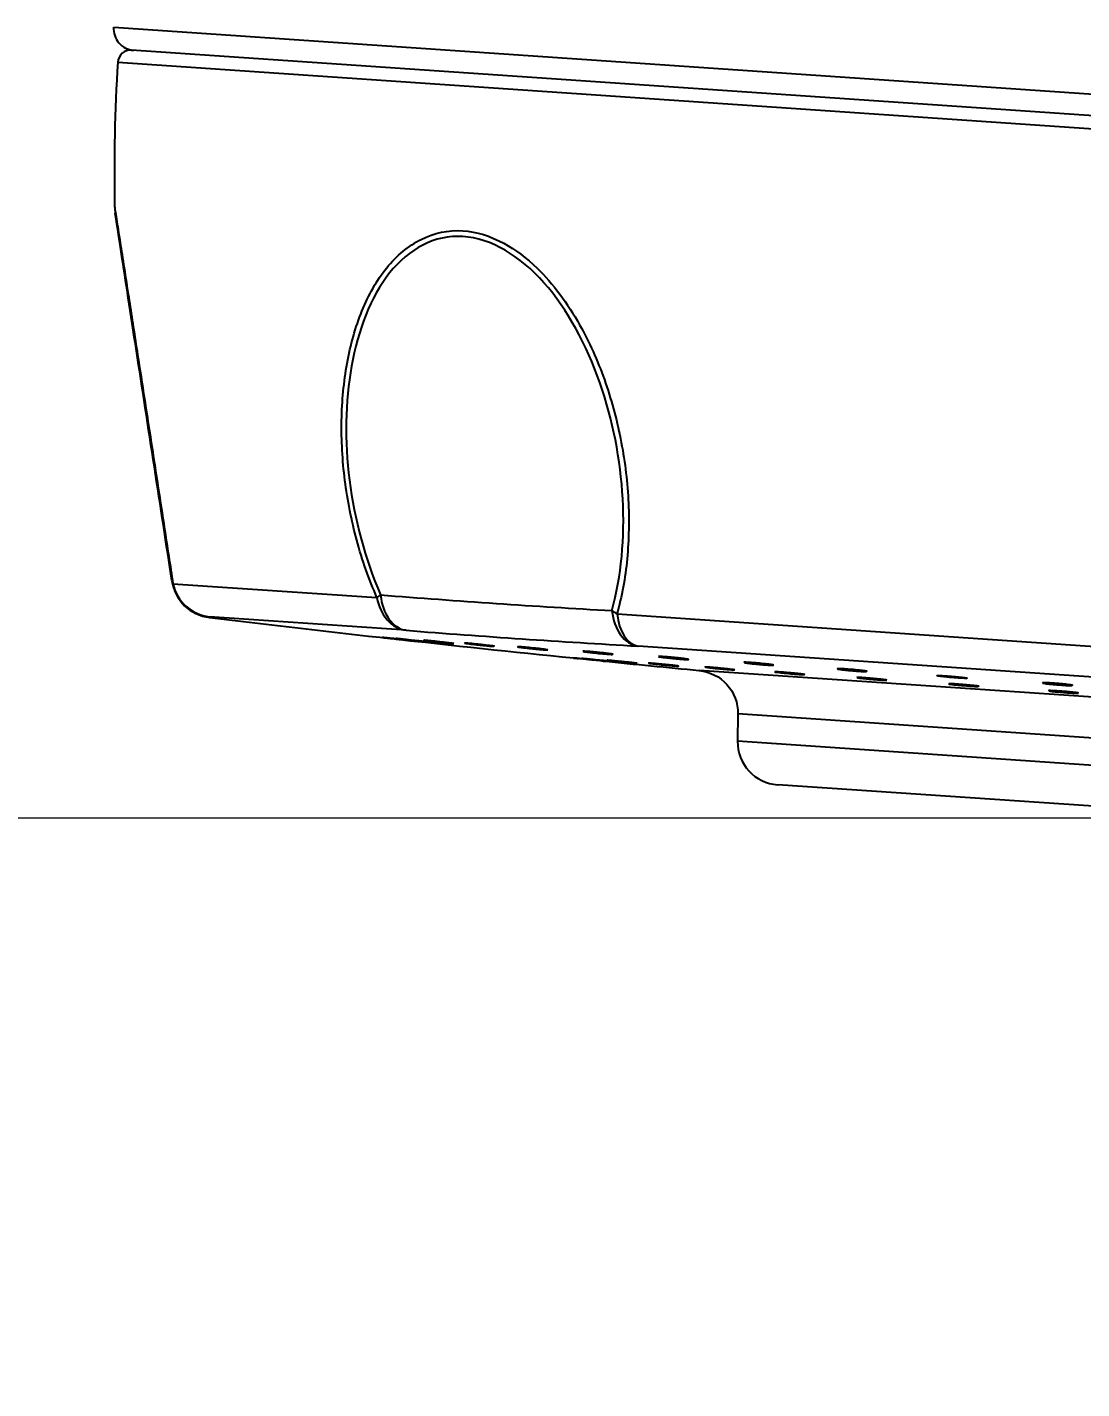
# Model space of a CAD drawing. Extents: x 0 to 1128, y 0 to 827.
# Drawn here: x 448.4 to 472.88, y 538.93 to 570.55 of the extents above; entities that cross this region are included whole.
import ezdxf

# ---------------------------------------------------------------- set-up
doc = ezdxf.new("R2010")
doc.units = 0
doc.header["$LTSCALE"] = 10
doc.header["$MEASUREMENT"] = 0
doc.header["$PDMODE"] = 3
doc.header["$PDSIZE"] = -10
doc.layers.get('0').update_dxf_attribs({"linetype": 'CONTINUOUS'})
doc.layers.get('DEFPOINTS').update_dxf_attribs({"linetype": 'CONTINUOUS'})
doc.layers.add('1', color=7, linetype='CONTINUOUS')
doc.styles.add('Daelim Dimension', font='')
doc.styles.get('Daelim Dimension').set_extended_font_data('나눔고딕')
doc.dimstyles.new('DEFAULT', dxfattribs={"dimscale": 2, "dimtxt": 2, "dimasz": 2, "dimexe": 0, "dimexo": 2, "dimgap": 1, "dimtad": 1, "dimdec": 0, "dimzin": 9, "dimdsep": 46, "dimtxsty": 'Daelim Dimension', "dimcen": 0.5, "dimclrd": 5, "dimclre": 5, "dimclrt": 256, "dimadec": 1, "dimazin": 0, "dimtfac": 1, "dimtdec": 0, "dimtix": 1, "dimtmove": 0, "dimatfit": 3, "dimfxl": 1, "dimtolj": 1, "dimtzin": 1, "dimlwd": 9, "dimlwe": 9, "dimarcsym": 0})

# ---------------------------------------------------------------- blocks, each defined once
blk = doc.blocks.new('*D5')
at = {"color": 5, "lineweight": 9, "ltscale": 0.5, "transparency": 16777216}
for p, q in [((476.944, 548.191), (459.613, 293.968)), ((477.216, 544.182), (477.216, 293.369))]:
    blk.add_line(p, q, dxfattribs=at)
blk.add_arc((477.216, 552.182), 258.813, 266.98543, 269.11445, dxfattribs=at)
at = {"color": 5, "ltscale": 0.5, "transparency": 16777216}
for points in [[(463.565, 293.062), (463.646, 294.393), (459.613, 293.968)], [(473.222, 294.067), (473.211, 292.733), (477.216, 293.369)]]:
    blk.add_solid(points, dxfattribs=at)
at = {"layer": 'DEFPOINTS', "color": 0, "ltscale": 0.5, "transparency": 16777216}
for p in [(477.281, 553.128), (477.216, 552.182), (477.216, 552.182), (477.216, 548.182), (465.476, 293.636)]:
    blk.add_point(p, dxfattribs=at)
at = {"color": 7, "ltscale": 0.5, "transparency": 16777216, "insert": (468.652, 300.641), "char_height": 10, "attachment_point": 5, "rotation": 358.0499, "style": 'Daelim Dimension'}
blk.add_mtext('\\A1;4%%D', dxfattribs=at)
blk = doc.blocks.new('*D6')
at = {"color": 5, "lineweight": 9, "ltscale": 0.5, "transparency": 16777216}
for p, q in [((473.216, 552.182), (407.903, 552.182)), ((407.903, 332.959), (407.903, 548.182)), ((678.153, 328.959), (407.903, 328.959))]:
    blk.add_line(p, q, dxfattribs=at)
at = {"color": 5, "ltscale": 0.5, "transparency": 16777216}
for points in [[(407.236, 548.182), (408.569, 548.182), (407.903, 552.182)], [(407.236, 332.959), (408.569, 332.959), (407.903, 328.959)]]:
    blk.add_solid(points, dxfattribs=at)
at = {"layer": 'DEFPOINTS', "color": 0, "ltscale": 0.5, "transparency": 16777216}
for p in [(407.903, 552.182), (477.216, 552.182), (682.153, 328.959)]:
    blk.add_point(p, dxfattribs=at)
at = {"color": 7, "ltscale": 0.5, "transparency": 16777216, "insert": (400.79, 440.571), "char_height": 10, "attachment_point": 5, "rotation": 90, "style": 'Daelim Dimension'}
blk.add_mtext('\\A1;223', dxfattribs=at)

msp = doc.modelspace()

# ---------------------------------------------------------------- linework, layer by layer
at = {"layer": '1', "color": 7, "linetype": 'Continuous'}
for p, q in [((450.405, 570.55), (478.339, 568.646)), ((450.5, 569.738), (506.069, 565.949)), ((478.305, 568.145), (450.819, 570.019)), ((451.781, 557.629), (456.517, 557.307)), ((457.197, 556.547), (452.626, 556.858)), ((452.629, 556.843), (452.626, 556.858)), ((462.093, 556.926), (473.525, 556.147)), ((456.65, 556.379), (456.645, 556.379)), ((473.614, 555.428), (462.58, 556.18)), ((477.388, 554.701), (463.997, 555.614)), ((464.901, 554.603), (464.891, 553.972)), ((477.324, 553.756), (464.901, 554.603)), ((477.281, 553.128), (464.891, 553.972)), ((477.216, 552.182), (465.823, 552.959))]:
    msp.add_line(p, q, dxfattribs=at)
for centre, radius, start, end in [((450.903, 570.514), 0.5, 175.8699, 266.0999), ((493.27, 567.125), 42.85, 176.5038, 181.0015), ((450.799, 569.719), 0.3, 86.0999, 176.5038), ((452.748, 557.836), 1, 188.7805, 263.1512), ((510.227, 1036.405), 483.009, 263.15123, 264.15988), ((510.227, 1036.405), 483.009, 264.24269, 264.50754), ((465.891, 553.956), 1, 179.0999, 266.0999)]:
    msp.add_arc(centre, radius, start, end, dxfattribs=at)
at = {"layer": '1', "color": 7, "linetype": 'Continuous', "extrusion": (0, 0, -1)}
msp.add_arc((-463.901, 554.618), 1, 95.4925, 180.9001, dxfattribs=at)
at = {"layer": '1', "color": 7, "linetype": 'Continuous'}
for centre, major_axis, ratio, start_param, end_param in [((452.746, 557.851), (-0.988, -0.153), 0.444306, 0, 0.162978), ((452.746, 557.851), (-0.988, -0.153), 0.999966, 0, 1.298016), ((452.746, 557.851), (-0.068, -0.998), 0.98842, 5.003417, 6.231108), ((457.307, 557.54), (0.917, 0.399), 0.175115, 2.365232, 2.528211), ((457.307, 557.54), (-0.068, -0.998), 0.806217, 5.003417, 6.231108), ((457.307, 557.54), (-0.079, -0.997), 0.70581, 4.941684, 6.239699), ((418.209, 1013.887), (110.338, -450.882), 0.68986, 6.058898, 6.075302), ((462.678, 557.174), (0.057, 0.998), 0.708356, 1.784087, 3.082103), ((462.678, 557.174), (-0.965, 0.263), 0.453228, 0.884994, 1.047972), ((462.678, 557.174), (-0.068, -0.998), 0.591619, 5.003417, 6.231108), ((418.723, 1014.012), (-110.567, 451.818), 0.68986, 2.917306, 2.93371)]:
    msp.add_ellipse(centre, major_axis=major_axis, ratio=ratio, start_param=start_param, end_param=end_param, dxfattribs=at)
for points, knots in [([(450.426, 566.376), (450.426, 566.377), (450.449, 566.225), (450.554, 565.56), (450.72, 564.493), (450.933, 563.126), (451.146, 561.752), (451.366, 560.333), (451.546, 559.161), (451.684, 558.264), (451.749, 557.839), (451.781, 557.629)], [0, 0, 0, 0, 0.117115, 0.218919, 0.375028, 0.499757, 0.624488, 0.750609, 0.875614, 0.938399, 1, 1, 1, 1]), ([(451.757, 557.699), (451.502, 559.35), (451.199, 561.317), (450.8, 563.898), (450.678, 564.688), (450.494, 565.88), (450.437, 566.244), (450.439, 566.237), (450.496, 565.864), (450.616, 565.088), (450.647, 564.888), (450.68, 564.673)], [0, 0, 0, 0, 0.377065, 0.377065, 0.565598, 0.565598, 0.75413, 0.75413, 0.942663, 0.942663, 1, 1, 1, 1]), ([(461.975, 557.002), (462.412, 558.607), (462.301, 560.56), (461.385, 563.176), (460.952, 563.988), (459.84, 565.243), (459.176, 565.648), (457.855, 565.732), (457.256, 565.403), (456.369, 564.286), (456.077, 563.512), (455.633, 561.015), (455.872, 559.05), (456.603, 557.368)], [0, 0, 0, 0, 0.25, 0.25, 0.375, 0.375, 0.5, 0.5, 0.625, 0.625, 0.75, 0.75, 1, 1, 1, 1]), ([(456.517, 557.307), (456.428, 557.521), (456.25, 557.954), (455.973, 558.86), (455.741, 560.028), (455.664, 561.425), (455.79, 562.768), (456.132, 563.995), (456.706, 565.019), (457.515, 565.702), (458.482, 565.914), (459.432, 565.614), (460.392, 564.89), (461.211, 563.778), (461.831, 562.383), (462.209, 560.997), (462.388, 559.582), (462.364, 558.423), (462.247, 557.543), (462.144, 557.131), (462.093, 556.926)], [0, 0, 0, 0, 0.030925, 0.062393, 0.124655, 0.186847, 0.248867, 0.311288, 0.373942, 0.43667, 0.499585, 0.558364, 0.609289, 0.687378, 0.749769, 0.812162, 0.87525, 0.93778, 0.969186, 1, 1, 1, 1]), ([(456.65, 556.379), (456.65, 556.379), (456.65, 556.379), (456.656, 556.378), (456.67, 556.376), (456.707, 556.372), (456.733, 556.369), (456.792, 556.362), (456.825, 556.359), (456.897, 556.351), (456.936, 556.346), (457.014, 556.337), (457.054, 556.333), (457.128, 556.325), (457.164, 556.321), (457.228, 556.314), (457.257, 556.311), (457.301, 556.306), (457.317, 556.304), (457.328, 556.303)], [0, 0, 0, 0, 0.000061, 0.000061, 0.124139, 0.124139, 0.252503, 0.252503, 0.374641, 0.374641, 0.501516, 0.501516, 0.625957, 0.625957, 0.750778, 0.750778, 0.877447, 0.877447, 1, 1, 1, 1]), ([(457.341, 556.302), (457.341, 556.302), (457.341, 556.302), (457.337, 556.303), (457.328, 556.304), (457.298, 556.307), (457.276, 556.31), (457.223, 556.316), (457.192, 556.319), (457.123, 556.327), (457.086, 556.331), (457.008, 556.34), (456.967, 556.345), (456.891, 556.353), (456.854, 556.357), (456.786, 556.364), (456.755, 556.368), (456.704, 556.373), (456.684, 556.375), (456.66, 556.378), (456.654, 556.379), (456.65, 556.379)], [0, 0, 0, 0, 0.023178, 0.023178, 0.134541, 0.134541, 0.24942, 0.24942, 0.36216, 0.36216, 0.475519, 0.475519, 0.59113, 0.59113, 0.702555, 0.702555, 0.818372, 0.818372, 0.929855, 0.929855, 1, 1, 1, 1]), ([(456.982, 556.356), (456.97, 556.357), (456.965, 556.358), (456.969, 556.357), (456.977, 556.355), (457.006, 556.352), (457.027, 556.349), (457.079, 556.343), (457.11, 556.339), (457.177, 556.331), (457.215, 556.327), (457.292, 556.318), (457.332, 556.314), (457.409, 556.306), (457.447, 556.302), (457.516, 556.294), (457.547, 556.291), (457.599, 556.286), (457.62, 556.284), (457.651, 556.281), (457.66, 556.28), (457.664, 556.28), (457.66, 556.281), (457.639, 556.284), (457.622, 556.286), (457.577, 556.292), (457.548, 556.295), (457.485, 556.303), (457.449, 556.307), (457.374, 556.315), (457.333, 556.32), (457.256, 556.328), (457.217, 556.332), (457.145, 556.34), (457.111, 556.344), (457.053, 556.35), (457.029, 556.352), (456.998, 556.355), (456.989, 556.356), (456.982, 556.356)], [0, 0, 0, 0, 0.053463, 0.053463, 0.106782, 0.106782, 0.161942, 0.161942, 0.214427, 0.214427, 0.268948, 0.268948, 0.322422, 0.322422, 0.37606, 0.37606, 0.430492, 0.430492, 0.483261, 0.483261, 0.537949, 0.537949, 0.590625, 0.590625, 0.644964, 0.644964, 0.698292, 0.698292, 0.751913, 0.751913, 0.806599, 0.806599, 0.859304, 0.859304, 0.914087, 0.914087, 0.96682, 0.96682, 1, 1, 1, 1]), ([(457.636, 556.312), (457.62, 556.313), (457.61, 556.314), (457.606, 556.313), (457.606, 556.313), (457.606, 556.313)], [0, 0, 0, 0, 0.792428, 0.792428, 1, 1, 1, 1]), ([(457.616, 556.311), (457.616, 556.311), (457.616, 556.311), (457.626, 556.309), (457.643, 556.307), (457.687, 556.301), (457.714, 556.298), (457.776, 556.291), (457.812, 556.286), (457.887, 556.278), (457.927, 556.274), (458.004, 556.265), (458.044, 556.261), (458.117, 556.253), (458.151, 556.25), (458.21, 556.244), (458.235, 556.242), (458.274, 556.238), (458.289, 556.237), (458.296, 556.237)], [0, 0, 0, 0, 0.000039, 0.000039, 0.128026, 0.128026, 0.249806, 0.249806, 0.376308, 0.376308, 0.500383, 0.500383, 0.624838, 0.624838, 0.751135, 0.751135, 0.873573, 0.873573, 1, 1, 1, 1]), ([(458.301, 556.237), (458.301, 556.238), (458.3, 556.238), (458.292, 556.24), (458.279, 556.242), (458.242, 556.246), (458.218, 556.25), (458.161, 556.256), (458.128, 556.26), (458.056, 556.269), (458.016, 556.273), (457.938, 556.282), (457.899, 556.286), (457.824, 556.294), (457.787, 556.298), (457.723, 556.304), (457.695, 556.307), (457.658, 556.31), (457.646, 556.311), (457.636, 556.312)], [0, 0, 0, 0, 0.054586, 0.054586, 0.180079, 0.180079, 0.303234, 0.303234, 0.427066, 0.427066, 0.553358, 0.553358, 0.675076, 0.675076, 0.801593, 0.801593, 0.923375, 0.923375, 1, 1, 1, 1]), ([(458.601, 556.246), (458.581, 556.247), (458.567, 556.248), (458.554, 556.249), (458.551, 556.248), (458.551, 556.248)], [0, 0, 0, 0, 0.615105, 0.615105, 1, 1, 1, 1]), ([(458.554, 556.247), (458.554, 556.247), (458.554, 556.247), (458.559, 556.246), (458.571, 556.244), (458.606, 556.239), (458.63, 556.236), (458.685, 556.229), (458.719, 556.225), (458.79, 556.216), (458.829, 556.212), (458.906, 556.204), (458.946, 556.199), (459.022, 556.192), (459.059, 556.188), (459.124, 556.182), (459.152, 556.179), (459.2, 556.175), (459.219, 556.174), (459.231, 556.173)], [0, 0, 0, 0, 0.000037, 0.000037, 0.128025, 0.128025, 0.249804, 0.249804, 0.376306, 0.376306, 0.500382, 0.500382, 0.624837, 0.624837, 0.751134, 0.751134, 0.873572, 0.873572, 1, 1, 1, 1]), ([(459.247, 556.174), (459.247, 556.174), (459.247, 556.174), (459.246, 556.175), (459.239, 556.176), (459.211, 556.18), (459.19, 556.183), (459.14, 556.19), (459.11, 556.193), (459.042, 556.201), (459.004, 556.206), (458.928, 556.214), (458.888, 556.218), (458.811, 556.226), (458.772, 556.23), (458.703, 556.237), (458.672, 556.24), (458.629, 556.244), (458.614, 556.245), (458.601, 556.246)], [0, 0, 0, 0, 0.01105, 0.01105, 0.142321, 0.142321, 0.271148, 0.271148, 0.400682, 0.400682, 0.53279, 0.53279, 0.660113, 0.660113, 0.792456, 0.792456, 0.919846, 0.919846, 1, 1, 1, 1]), ([(459.864, 556.16), (459.84, 556.162), (459.82, 556.163), (459.795, 556.164), (459.789, 556.164), (459.788, 556.162), (459.795, 556.16), (459.822, 556.156), (459.841, 556.153), (459.889, 556.147), (459.92, 556.143), (459.986, 556.135), (460.023, 556.131), (460.099, 556.122), (460.139, 556.118), (460.217, 556.11), (460.256, 556.106), (460.326, 556.1), (460.357, 556.097), (460.412, 556.093), (460.436, 556.091), (460.468, 556.089), (460.479, 556.089), (460.483, 556.09)], [0, 0, 0, 0, 0.090546, 0.090546, 0.180848, 0.180848, 0.274268, 0.274268, 0.363158, 0.363158, 0.455495, 0.455495, 0.54606, 0.54606, 0.636903, 0.636903, 0.72909, 0.72909, 0.81846, 0.81846, 0.91108, 0.91108, 1, 1, 1, 1]), ([(460.485, 556.09), (460.485, 556.091), (460.482, 556.092), (460.466, 556.095), (460.45, 556.097), (460.408, 556.103), (460.381, 556.107), (460.319, 556.114), (460.283, 556.119), (460.209, 556.127), (460.17, 556.131), (460.092, 556.139), (460.052, 556.143), (459.979, 556.15), (459.945, 556.153), (459.896, 556.157), (459.879, 556.159), (459.864, 556.16)], [0, 0, 0, 0, 0.100261, 0.100261, 0.235406, 0.235406, 0.371292, 0.371292, 0.509878, 0.509878, 0.643445, 0.643445, 0.782278, 0.782278, 0.915915, 0.915915, 1, 1, 1, 1]), ([(461.082, 555.903), (461.082, 555.903), (461.085, 555.903), (461.101, 555.901), (461.116, 555.9), (461.153, 555.896), (461.174, 555.894), (461.197, 555.891)], [0, 0, 0, 0, 0.277213, 0.277213, 0.678449, 0.678449, 1, 1, 1, 1]), ([(461.779, 555.832), (461.779, 555.832), (461.778, 555.832), (461.771, 555.833), (461.759, 555.834), (461.724, 555.838), (461.7, 555.84), (461.644, 555.846), (461.611, 555.849), (461.54, 555.857), (461.502, 555.86), (461.424, 555.868), (461.383, 555.873), (461.307, 555.88), (461.271, 555.884), (461.206, 555.89), (461.176, 555.893), (461.129, 555.898), (461.111, 555.9), (461.092, 555.902), (461.087, 555.903), (461.084, 555.903)], [0, 0, 0, 0, 0.044228, 0.044228, 0.153256, 0.153256, 0.265709, 0.265709, 0.376035, 0.376035, 0.486943, 0.486943, 0.600011, 0.600011, 0.708976, 0.708976, 0.822265, 0.822265, 0.931342, 0.931342, 1, 1, 1, 1]), ([(461.28, 555.889), (461.28, 555.889), (461.28, 555.889), (461.283, 555.889), (461.292, 555.888), (461.323, 555.884), (461.346, 555.882), (461.4, 555.876), (461.431, 555.873), (461.499, 555.865), (461.538, 555.862), (461.616, 555.854), (461.655, 555.85), (461.732, 555.842), (461.769, 555.838), (461.837, 555.832), (461.868, 555.829), (461.918, 555.824), (461.938, 555.822), (461.966, 555.82), (461.974, 555.819), (461.976, 555.819), (461.97, 555.82), (461.947, 555.823), (461.929, 555.825), (461.881, 555.83), (461.852, 555.833), (461.788, 555.84), (461.751, 555.843), (461.675, 555.851), (461.634, 555.855), (461.557, 555.863), (461.519, 555.867), (461.448, 555.874), (461.414, 555.877), (461.358, 555.883), (461.334, 555.885), (461.306, 555.887), (461.297, 555.888), (461.291, 555.889)], [0, 0, 0, 0, 0.000038, 0.000038, 0.056392, 0.056392, 0.114688, 0.114688, 0.170138, 0.170138, 0.227728, 0.227728, 0.284189, 0.284189, 0.340829, 0.340829, 0.398322, 0.398322, 0.454072, 0.454072, 0.511867, 0.511867, 0.56755, 0.56755, 0.624982, 0.624982, 0.681328, 0.681328, 0.737971, 0.737971, 0.795717, 0.795717, 0.851368, 0.851368, 0.909227, 0.909227, 0.964935, 0.964935, 1, 1, 1, 1]), ([(461.403, 556.055), (461.375, 556.057), (461.352, 556.058), (461.317, 556.06), (461.306, 556.06), (461.299, 556.059), (461.298, 556.059), (461.298, 556.059)], [0, 0, 0, 0, 0.420717, 0.420717, 0.840296, 0.840296, 1, 1, 1, 1]), ([(461.306, 556.056), (461.306, 556.056), (461.306, 556.056), (461.315, 556.054), (461.329, 556.051), (461.37, 556.046), (461.396, 556.042), (461.457, 556.035), (461.492, 556.03), (461.565, 556.022), (461.605, 556.018), (461.683, 556.01), (461.723, 556.006), (461.797, 556), (461.831, 555.997), (461.893, 555.992), (461.92, 555.99), (461.961, 555.987), (461.976, 555.987), (461.985, 555.987)], [0, 0, 0, 0, 0.000232, 0.000232, 0.122686, 0.122686, 0.249889, 0.249889, 0.374651, 0.374651, 0.499796, 0.499796, 0.626793, 0.626793, 0.749909, 0.749909, 0.877501, 0.877501, 1, 1, 1, 1]), ([(461.994, 555.988), (461.995, 555.989), (461.994, 555.989), (461.988, 555.991), (461.977, 555.993), (461.943, 555.999), (461.92, 556.002), (461.865, 556.009), (461.831, 556.013), (461.761, 556.021), (461.723, 556.025), (461.646, 556.033), (461.605, 556.037), (461.529, 556.044), (461.493, 556.048), (461.44, 556.052), (461.42, 556.054), (461.403, 556.055)], [0, 0, 0, 0, 0.051937, 0.051937, 0.19434, 0.19434, 0.337525, 0.337525, 0.483554, 0.483554, 0.624295, 0.624295, 0.770584, 0.770584, 0.911399, 0.911399, 1, 1, 1, 1]), ([(461.894, 555.848), (461.878, 555.849), (461.868, 555.849), (461.864, 555.849), (461.864, 555.849), (461.864, 555.849)], [0, 0, 0, 0, 0.793293, 0.793293, 1, 1, 1, 1]), ([(461.875, 555.847), (461.875, 555.847), (461.875, 555.847), (461.884, 555.846), (461.901, 555.844), (461.945, 555.839), (461.972, 555.836), (462.035, 555.829), (462.071, 555.825), (462.146, 555.817), (462.185, 555.813), (462.263, 555.806), (462.302, 555.802), (462.375, 555.795), (462.41, 555.792), (462.469, 555.786), (462.494, 555.784), (462.533, 555.781), (462.547, 555.78), (462.554, 555.78)], [0, 0, 0, 0, 0.00004, 0.00004, 0.128082, 0.128082, 0.249873, 0.249873, 0.376363, 0.376363, 0.500376, 0.500376, 0.624781, 0.624781, 0.75106, 0.75106, 0.873509, 0.873509, 1, 1, 1, 1]), ([(462.56, 555.78), (462.56, 555.78), (462.559, 555.78), (462.55, 555.782), (462.538, 555.783), (462.501, 555.788), (462.476, 555.79), (462.419, 555.797), (462.386, 555.8), (462.314, 555.808), (462.274, 555.812), (462.196, 555.82), (462.157, 555.823), (462.082, 555.831), (462.045, 555.834), (461.981, 555.84), (461.953, 555.843), (461.916, 555.846), (461.904, 555.847), (461.894, 555.848)], [0, 0, 0, 0, 0.054496, 0.054496, 0.180065, 0.180065, 0.303259, 0.303259, 0.427103, 0.427103, 0.553358, 0.553358, 0.675033, 0.675033, 0.801535, 0.801535, 0.923334, 0.923334, 1, 1, 1, 1]), ([(463.194, 555.933), (463.163, 555.935), (463.136, 555.937), (463.093, 555.939), (463.077, 555.939), (463.06, 555.939), (463.056, 555.938), (463.056, 555.938)], [0, 0, 0, 0, 0.361875, 0.361875, 0.722771, 0.722771, 1, 1, 1, 1]), ([(463.057, 555.936), (463.057, 555.936), (463.057, 555.936), (463.061, 555.935), (463.071, 555.933), (463.103, 555.927), (463.126, 555.924), (463.18, 555.917), (463.212, 555.913), (463.282, 555.905), (463.32, 555.901), (463.397, 555.893), (463.438, 555.889), (463.514, 555.883), (463.551, 555.879), (463.618, 555.874), (463.649, 555.872), (463.698, 555.869), (463.717, 555.868), (463.745, 555.868), (463.752, 555.868), (463.753, 555.871), (463.747, 555.873), (463.722, 555.877), (463.704, 555.88), (463.656, 555.887), (463.626, 555.891), (463.56, 555.898), (463.524, 555.902), (463.448, 555.91), (463.407, 555.914), (463.33, 555.922), (463.292, 555.925), (463.235, 555.93), (463.214, 555.931), (463.194, 555.933)], [0, 0, 0, 0, 0.000119, 0.000119, 0.062738, 0.062738, 0.127786, 0.127786, 0.191586, 0.191586, 0.255582, 0.255582, 0.320524, 0.320524, 0.383482, 0.383482, 0.44873, 0.44873, 0.511577, 0.511577, 0.576409, 0.576409, 0.640034, 0.640034, 0.704009, 0.704009, 0.769254, 0.769254, 0.832136, 0.832136, 0.897498, 0.897498, 0.960414, 0.960414, 1, 1, 1, 1]), ([(462.878, 555.781), (462.857, 555.782), (462.841, 555.783), (462.826, 555.784), (462.822, 555.784), (462.822, 555.783)], [0, 0, 0, 0, 0.583199, 0.583199, 1, 1, 1, 1]), ([(462.824, 555.783), (462.824, 555.783), (462.824, 555.783), (462.827, 555.782), (462.838, 555.78), (462.872, 555.776), (462.894, 555.773), (462.948, 555.767), (462.981, 555.763), (463.051, 555.756), (463.089, 555.752), (463.166, 555.744), (463.206, 555.74), (463.283, 555.733), (463.321, 555.73), (463.387, 555.724), (463.416, 555.721), (463.466, 555.717), (463.486, 555.716), (463.512, 555.714), (463.518, 555.714), (463.519, 555.716), (463.513, 555.717), (463.487, 555.72), (463.468, 555.723), (463.419, 555.728), (463.39, 555.732), (463.324, 555.739), (463.286, 555.743), (463.21, 555.75), (463.171, 555.754), (463.093, 555.762), (463.054, 555.765), (462.984, 555.772), (462.952, 555.775), (462.907, 555.778), (462.892, 555.78), (462.878, 555.781)], [0, 0, 0, 0, 0.000018, 0.000018, 0.061797, 0.061797, 0.12056, 0.12056, 0.18159, 0.18159, 0.241424, 0.241424, 0.301448, 0.301448, 0.362376, 0.362376, 0.421457, 0.421457, 0.482704, 0.482704, 0.541714, 0.541714, 0.602577, 0.602577, 0.662289, 0.662289, 0.722317, 0.722317, 0.783512, 0.783512, 0.842488, 0.842488, 0.903804, 0.903804, 0.96284, 0.96284, 1, 1, 1, 1]), ([(464.221, 555.689), (464.194, 555.691), (464.173, 555.692), (464.143, 555.694), (464.134, 555.694), (464.131, 555.693), (464.131, 555.693), (464.131, 555.693)], [0, 0, 0, 0, 0.458391, 0.458391, 0.915547, 0.915547, 1, 1, 1, 1]), ([(464.144, 555.69), (464.144, 555.69), (464.145, 555.69), (464.155, 555.688), (464.172, 555.686), (464.217, 555.68), (464.246, 555.677), (464.31, 555.67), (464.346, 555.666), (464.42, 555.659), (464.46, 555.655), (464.538, 555.647), (464.578, 555.644), (464.65, 555.638), (464.683, 555.635), (464.741, 555.63), (464.767, 555.629), (464.804, 555.626), (464.816, 555.626), (464.823, 555.626)], [0, 0, 0, 0, 0.000242, 0.000242, 0.122703, 0.122703, 0.249889, 0.249889, 0.374584, 0.374584, 0.499673, 0.499673, 0.626647, 0.626647, 0.74977, 0.74977, 0.87741, 0.87741, 1, 1, 1, 1]), ([(464.828, 555.627), (464.828, 555.627), (464.826, 555.628), (464.816, 555.63), (464.802, 555.632), (464.764, 555.637), (464.739, 555.64), (464.68, 555.646), (464.645, 555.65), (464.573, 555.658), (464.534, 555.661), (464.457, 555.669), (464.416, 555.673), (464.341, 555.679), (464.306, 555.682), (464.255, 555.686), (464.237, 555.688), (464.221, 555.689)], [0, 0, 0, 0, 0.076603, 0.076603, 0.215342, 0.215342, 0.354812, 0.354812, 0.496999, 0.496999, 0.634027, 0.634027, 0.776492, 0.776492, 0.91366, 0.91366, 1, 1, 1, 1]), ([(465.21, 555.795), (465.176, 555.798), (465.145, 555.8), (465.095, 555.803), (465.074, 555.803), (465.045, 555.803), (465.036, 555.803), (465.035, 555.801), (465.035, 555.801), (465.035, 555.801)], [0, 0, 0, 0, 0.31809, 0.31809, 0.635318, 0.635318, 0.963505, 0.963505, 1, 1, 1, 1]), ([(465.05, 555.796), (465.05, 555.796), (465.05, 555.796), (465.062, 555.794), (465.08, 555.791), (465.127, 555.784), (465.156, 555.781), (465.22, 555.773), (465.257, 555.769), (465.332, 555.761), (465.373, 555.758), (465.451, 555.751), (465.489, 555.747), (465.56, 555.742), (465.594, 555.739), (465.651, 555.736), (465.674, 555.735), (465.71, 555.734), (465.723, 555.734), (465.728, 555.735)], [0, 0, 0, 0, 0.000157, 0.000157, 0.126829, 0.126829, 0.251071, 0.251071, 0.375692, 0.375692, 0.502159, 0.502159, 0.624762, 0.624762, 0.751821, 0.751821, 0.874208, 0.874208, 1, 1, 1, 1]), ([(465.732, 555.736), (465.732, 555.737), (465.729, 555.738), (465.717, 555.741), (465.703, 555.744), (465.664, 555.75), (465.637, 555.753), (465.577, 555.761), (465.543, 555.765), (465.47, 555.772), (465.43, 555.776), (465.352, 555.784), (465.313, 555.787), (465.254, 555.792), (465.231, 555.794), (465.21, 555.795)], [0, 0, 0, 0, 0.096192, 0.096192, 0.25682, 0.25682, 0.420639, 0.420639, 0.578525, 0.578525, 0.742636, 0.742636, 0.900606, 0.900606, 1, 1, 1, 1]), ([(465.887, 555.575), (465.857, 555.578), (465.83, 555.579), (465.79, 555.582), (465.775, 555.582), (465.76, 555.582), (465.757, 555.582), (465.757, 555.581)], [0, 0, 0, 0, 0.375607, 0.375607, 0.750201, 0.750201, 1, 1, 1, 1]), ([(465.76, 555.58), (465.76, 555.58), (465.76, 555.58), (465.765, 555.578), (465.776, 555.576), (465.81, 555.572), (465.834, 555.569), (465.89, 555.562), (465.923, 555.559), (465.994, 555.551), (466.032, 555.548), (466.11, 555.54), (466.151, 555.537), (466.226, 555.53), (466.263, 555.527), (466.328, 555.522), (466.358, 555.52), (466.406, 555.517), (466.424, 555.516), (466.436, 555.516)], [0, 0, 0, 0, 0.000238, 0.000238, 0.122699, 0.122699, 0.249885, 0.249885, 0.37458, 0.37458, 0.49967, 0.49967, 0.626643, 0.626643, 0.749767, 0.749767, 0.877407, 0.877407, 1, 1, 1, 1]), ([(466.455, 555.517), (466.455, 555.517), (466.455, 555.517), (466.454, 555.518), (466.446, 555.52), (466.419, 555.524), (466.399, 555.527), (466.35, 555.533), (466.318, 555.536), (466.251, 555.543), (466.215, 555.547), (466.138, 555.554), (466.098, 555.558), (466.02, 555.565), (465.983, 555.568), (465.927, 555.572), (465.906, 555.574), (465.887, 555.575)], [0, 0, 0, 0, 0.011229, 0.011229, 0.15979, 0.15979, 0.309135, 0.309135, 0.461388, 0.461388, 0.608117, 0.608117, 0.760668, 0.760668, 0.907548, 0.907548, 1, 1, 1, 1]), ([(467.418, 555.645), (467.382, 555.648), (467.348, 555.65), (467.291, 555.653), (467.266, 555.654), (467.227, 555.655), (467.214, 555.654), (467.205, 555.653), (467.203, 555.652), (467.204, 555.652)], [0, 0, 0, 0, 0.284229, 0.284229, 0.56769, 0.56769, 0.860942, 0.860942, 1, 1, 1, 1]), ([(467.209, 555.649), (467.209, 555.649), (467.209, 555.649), (467.215, 555.647), (467.229, 555.644), (467.267, 555.638), (467.293, 555.635), (467.351, 555.628), (467.385, 555.624), (467.458, 555.617), (467.498, 555.613), (467.575, 555.606), (467.615, 555.602), (467.689, 555.597), (467.726, 555.594), (467.789, 555.59), (467.816, 555.589), (467.861, 555.587), (467.878, 555.587), (467.888, 555.588)], [0, 0, 0, 0, 0.000155, 0.000155, 0.126827, 0.126827, 0.251069, 0.251069, 0.375691, 0.375691, 0.502158, 0.502158, 0.62476, 0.62476, 0.75182, 0.75182, 0.874207, 0.874207, 1, 1, 1, 1]), ([(467.9, 555.59), (467.9, 555.59), (467.9, 555.591), (467.897, 555.593), (467.887, 555.595), (467.857, 555.6), (467.834, 555.604), (467.781, 555.611), (467.75, 555.614), (467.681, 555.622), (467.642, 555.626), (467.565, 555.633), (467.525, 555.636), (467.464, 555.641), (467.44, 555.643), (467.418, 555.645)], [0, 0, 0, 0, 0.038399, 0.038399, 0.209298, 0.209298, 0.383592, 0.383592, 0.551574, 0.551574, 0.726179, 0.726179, 0.89425, 0.89425, 1, 1, 1, 1]), ([(467.837, 555.442), (467.803, 555.445), (467.773, 555.447), (467.722, 555.45), (467.701, 555.451), (467.672, 555.451), (467.663, 555.451), (467.662, 555.45), (467.662, 555.45), (467.662, 555.45)], [0, 0, 0, 0, 0.318588, 0.318588, 0.636318, 0.636318, 0.964992, 0.964992, 1, 1, 1, 1]), ([(467.678, 555.446), (467.678, 555.446), (467.678, 555.446), (467.689, 555.444), (467.707, 555.441), (467.754, 555.435), (467.783, 555.432), (467.848, 555.425), (467.884, 555.421), (467.96, 555.414), (468, 555.411), (468.078, 555.404), (468.116, 555.401), (468.188, 555.395), (468.222, 555.393), (468.278, 555.389), (468.302, 555.388), (468.338, 555.387), (468.351, 555.387), (468.356, 555.387)], [0, 0, 0, 0, 0.000135, 0.000135, 0.126791, 0.126791, 0.250965, 0.250965, 0.375533, 0.375533, 0.501977, 0.501977, 0.624587, 0.624587, 0.751694, 0.751694, 0.874157, 0.874157, 1, 1, 1, 1]), ([(468.359, 555.388), (468.359, 555.389), (468.357, 555.39), (468.345, 555.393), (468.331, 555.395), (468.291, 555.4), (468.264, 555.403), (468.204, 555.41), (468.17, 555.414), (468.098, 555.421), (468.057, 555.424), (467.979, 555.431), (467.94, 555.435), (467.881, 555.439), (467.858, 555.441), (467.837, 555.442)], [0, 0, 0, 0, 0.095734, 0.095734, 0.256464, 0.256464, 0.420325, 0.420325, 0.578241, 0.578241, 0.742422, 0.742422, 0.900499, 0.900499, 1, 1, 1, 1]), ([(469.783, 555.484), (469.746, 555.486), (469.71, 555.489), (469.646, 555.492), (469.617, 555.494), (469.571, 555.495), (469.552, 555.495), (469.531, 555.494), (469.526, 555.493), (469.53, 555.489), (469.538, 555.487), (469.568, 555.482), (469.589, 555.479), (469.641, 555.472), (469.672, 555.468), (469.74, 555.461), (469.779, 555.457), (469.855, 555.45), (469.895, 555.447), (469.972, 555.441), (470.011, 555.438), (470.079, 555.434), (470.109, 555.433), (470.162, 555.43), (470.183, 555.43), (470.213, 555.43), (470.222, 555.431), (470.226, 555.434), (470.222, 555.436), (470.2, 555.441), (470.182, 555.444), (470.136, 555.45), (470.109, 555.453), (470.045, 555.461), (470.008, 555.464), (469.933, 555.471), (469.894, 555.475), (469.831, 555.48), (469.807, 555.482), (469.783, 555.484)], [0, 0, 0, 0, 0.053463, 0.053463, 0.106782, 0.106782, 0.161942, 0.161942, 0.214427, 0.214427, 0.268948, 0.268948, 0.322422, 0.322422, 0.37606, 0.37606, 0.430492, 0.430492, 0.483261, 0.483261, 0.537949, 0.537949, 0.590625, 0.590625, 0.644964, 0.644964, 0.698292, 0.698292, 0.751913, 0.751913, 0.806599, 0.806599, 0.859304, 0.859304, 0.914087, 0.914087, 0.96682, 0.96682, 1, 1, 1, 1]), ([(470.022, 555.294), (469.986, 555.296), (469.952, 555.298), (469.892, 555.302), (469.867, 555.303), (469.826, 555.304), (469.811, 555.305), (469.8, 555.304), (469.798, 555.303), (469.798, 555.302)], [0, 0, 0, 0, 0.277419, 0.277419, 0.55409, 0.55409, 0.840292, 0.840292, 1, 1, 1, 1]), ([(469.801, 555.301), (469.801, 555.301), (469.801, 555.301), (469.807, 555.299), (469.819, 555.297), (469.856, 555.292), (469.88, 555.289), (469.937, 555.283), (469.97, 555.279), (470.042, 555.272), (470.081, 555.269), (470.159, 555.262), (470.198, 555.259), (470.274, 555.253), (470.311, 555.251), (470.375, 555.247), (470.404, 555.245), (470.45, 555.243), (470.468, 555.243), (470.48, 555.243)], [0, 0, 0, 0, 0.000134, 0.000134, 0.126789, 0.126789, 0.250964, 0.250964, 0.37553, 0.37553, 0.501974, 0.501974, 0.624584, 0.624584, 0.751691, 0.751691, 0.874153, 0.874153, 1, 1, 1, 1]), ([(470.495, 555.244), (470.495, 555.245), (470.495, 555.245), (470.493, 555.246), (470.485, 555.248), (470.456, 555.253), (470.435, 555.255), (470.383, 555.261), (470.353, 555.265), (470.286, 555.271), (470.247, 555.275), (470.17, 555.282), (470.131, 555.285), (470.069, 555.29), (470.045, 555.292), (470.022, 555.294)], [0, 0, 0, 0, 0.022629, 0.022629, 0.196354, 0.196354, 0.373462, 0.373462, 0.544144, 0.544144, 0.721598, 0.721598, 0.892455, 0.892455, 1, 1, 1, 1]), ([(472.269, 555.314), (472.23, 555.317), (472.192, 555.319), (472.124, 555.323), (472.092, 555.325), (472.037, 555.327), (472.015, 555.327), (471.984, 555.327), (471.974, 555.326), (471.97, 555.324), (471.97, 555.324), (471.97, 555.323)], [0, 0, 0, 0, 0.235557, 0.235557, 0.470476, 0.470476, 0.713511, 0.713511, 0.944757, 0.944757, 1, 1, 1, 1]), ([(471.982, 555.319), (471.982, 555.319), (471.982, 555.319), (471.992, 555.316), (472.009, 555.314), (472.053, 555.307), (472.08, 555.304), (472.143, 555.297), (472.18, 555.294), (472.254, 555.287), (472.293, 555.283), (472.372, 555.277), (472.412, 555.275), (472.484, 555.27), (472.518, 555.268), (472.577, 555.266), (472.603, 555.265), (472.641, 555.265), (472.654, 555.265), (472.661, 555.266)], [0, 0, 0, 0, 0.000242, 0.000242, 0.124819, 0.124819, 0.249776, 0.249776, 0.376584, 0.376584, 0.499517, 0.499517, 0.626919, 0.626919, 0.749636, 0.749636, 0.876229, 0.876229, 1, 1, 1, 1]), ([(472.667, 555.268), (472.668, 555.269), (472.666, 555.27), (472.657, 555.273), (472.644, 555.276), (472.607, 555.282), (472.582, 555.285), (472.525, 555.291), (472.491, 555.295), (472.418, 555.302), (472.38, 555.305), (472.318, 555.311), (472.293, 555.312), (472.269, 555.314)], [0, 0, 0, 0, 0.098169, 0.098169, 0.296959, 0.296959, 0.48855, 0.48855, 0.687695, 0.687695, 0.879387, 0.879387, 1, 1, 1, 1]), ([(472.389, 555.132), (472.351, 555.135), (472.314, 555.137), (472.247, 555.141), (472.217, 555.143), (472.167, 555.145), (472.146, 555.145), (472.12, 555.145), (472.113, 555.144), (472.112, 555.143), (472.112, 555.143), (472.112, 555.143)], [0, 0, 0, 0, 0.246636, 0.246636, 0.492607, 0.492607, 0.747052, 0.747052, 0.989073, 0.989073, 1, 1, 1, 1]), ([(472.13, 555.138), (472.13, 555.138), (472.13, 555.138), (472.143, 555.136), (472.162, 555.133), (472.21, 555.128), (472.239, 555.124), (472.305, 555.118), (472.342, 555.115), (472.418, 555.108), (472.458, 555.105), (472.535, 555.099), (472.575, 555.096), (472.645, 555.092), (472.677, 555.09), (472.733, 555.087), (472.757, 555.087), (472.791, 555.086), (472.802, 555.086), (472.807, 555.087)], [0, 0, 0, 0, 0.000235, 0.000235, 0.124734, 0.124734, 0.249628, 0.249628, 0.376403, 0.376403, 0.499334, 0.499334, 0.626774, 0.626774, 0.749557, 0.749557, 0.876197, 0.876197, 1, 1, 1, 1]), ([(472.809, 555.088), (472.81, 555.089), (472.807, 555.09), (472.793, 555.093), (472.777, 555.096), (472.735, 555.101), (472.709, 555.104), (472.649, 555.11), (472.613, 555.114), (472.539, 555.12), (472.5, 555.124), (472.437, 555.129), (472.413, 555.13), (472.389, 555.132)], [0, 0, 0, 0, 0.128722, 0.128722, 0.320734, 0.320734, 0.505781, 0.505781, 0.698169, 0.698169, 0.883404, 0.883404, 1, 1, 1, 1])]:
    msp.add_open_spline(points, degree=3, knots=knots, dxfattribs=at)
msp.add_open_spline([(461.291, 555.889), (461.283, 555.889), (461.279, 555.89), (461.279, 555.889)], degree=3, dxfattribs=at)

# ---------------------------------------------------------------- dimensions: what is measured, and where the dimension line sits
at = {"color": 5, "ltscale": 0.5}
dim = msp.add_angular_dim_2l(base=(465.476, 293.636), line1=((477.281, 553.128), (477.216, 552.182)), line2=((477.216, 548.182), (477.216, 552.182)), text='4%%D', dimstyle='DEFAULT', override={"dimtxt": 5, "dimclrd": 5, "dimclre": 5, "dimclrt": 7}, dxfattribs=at)
dim.commit()
dim.dimension.update_dxf_attribs({"geometry": '*D5', "text_midpoint": (468.652, 300.641)})
dim = msp.add_linear_dim(base=(407.903, 552.182), p1=(682.153, 328.959), p2=(477.216, 552.182), angle=90, dimstyle='DEFAULT', override={"dimtxt": 5, "dimclrd": 5, "dimclre": 5, "dimclrt": 7}, dxfattribs=at)
dim.commit()
dim.dimension.update_dxf_attribs({"geometry": '*D6', "text_midpoint": (400.79, 440.571)})

doc.saveas('drawing.dxf')
